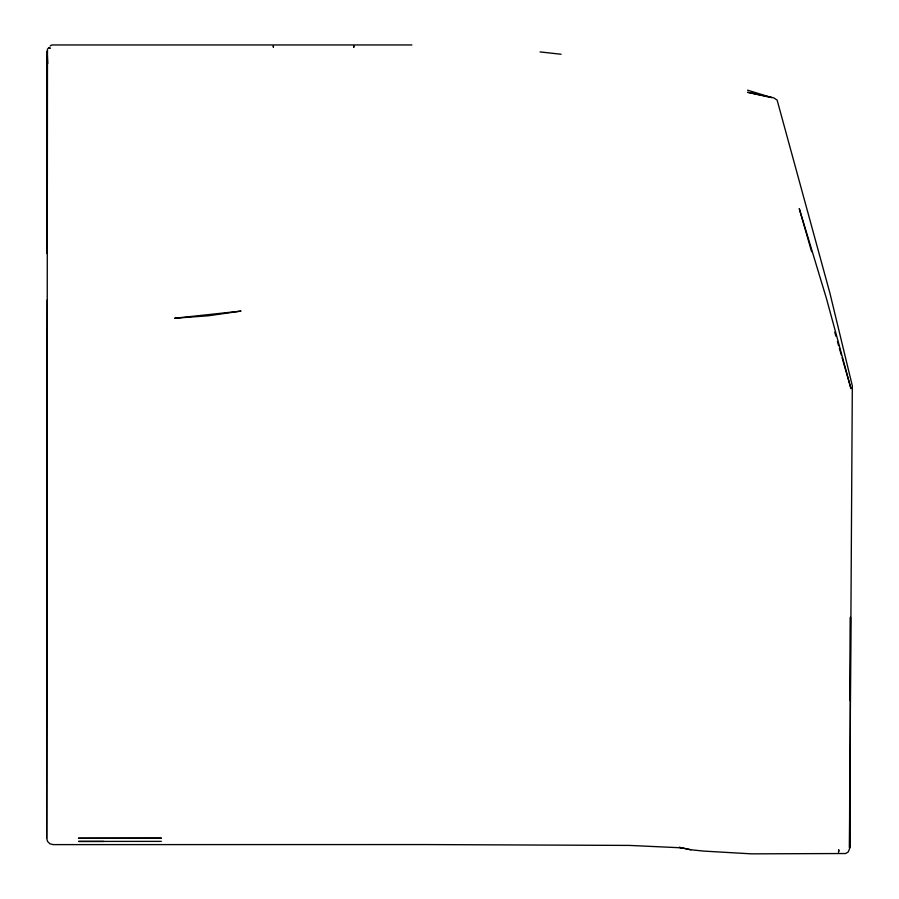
<?xml version="1.0" encoding="UTF-8"?>
<svg xmlns="http://www.w3.org/2000/svg" width="899" height="899" viewBox="0 0 899 899"><rect width="100%" height="100%" fill="white"/><g stroke="black" fill="none" stroke-linecap="round" stroke-linejoin="round"><path stroke-width="1.35" d="M47.197 299.94L46.703 838.25L47.557 841.43L49.883 843.756L53.063 844.611L425.216 844.566L629.48 845.42L681.588 847.824L690.792 849.757L703.614 851.083L751.373 853.848L845.678 853.522L848.207 851.994L850.049 847.499L850.566 617.388M849.791 763.453L849.499 847.678L852.319 385.873L829.901 293.074L777.118 100.092L773.623 97.789L747.563 92.294L771.803 97.631L747.563 90.158M850.005 700.299L850.285 617.478M47.478 48.838L46.703 838.25M50.119 46.006L51.85 44.961L411.877 44.95M161.303 841.374L78.516 841.43L103.958 841.43M540.063 51.917L561.088 54.255M681.588 847.824L679.284 847.341L690.792 849.757M811.617 251.63L799.267 208.658L826.327 298.086L850.971 388.604L842.093 357.723M834.766 332.203L835.924 336.237M837.463 341.609L838.621 345.632M839.396 348.318L841.318 355.038M47.557 63.694L47.22 51.153L47.31 253.619L47.22 51.153L47.523 63.739M838.789 849.982L838.553 852.162L838.789 849.982M50.097 48.108L48.49 47.872L50.097 48.108M240.786 311.121L208.647 315.751L174.575 318.257L240.786 311.121M273.386 47.119L273.341 45.905L273.352 47.119M353.835 47.13L353.79 45.905L353.801 47.13M161.303 838.194L78.516 838.25L161.303 838.194"/></g></svg>
